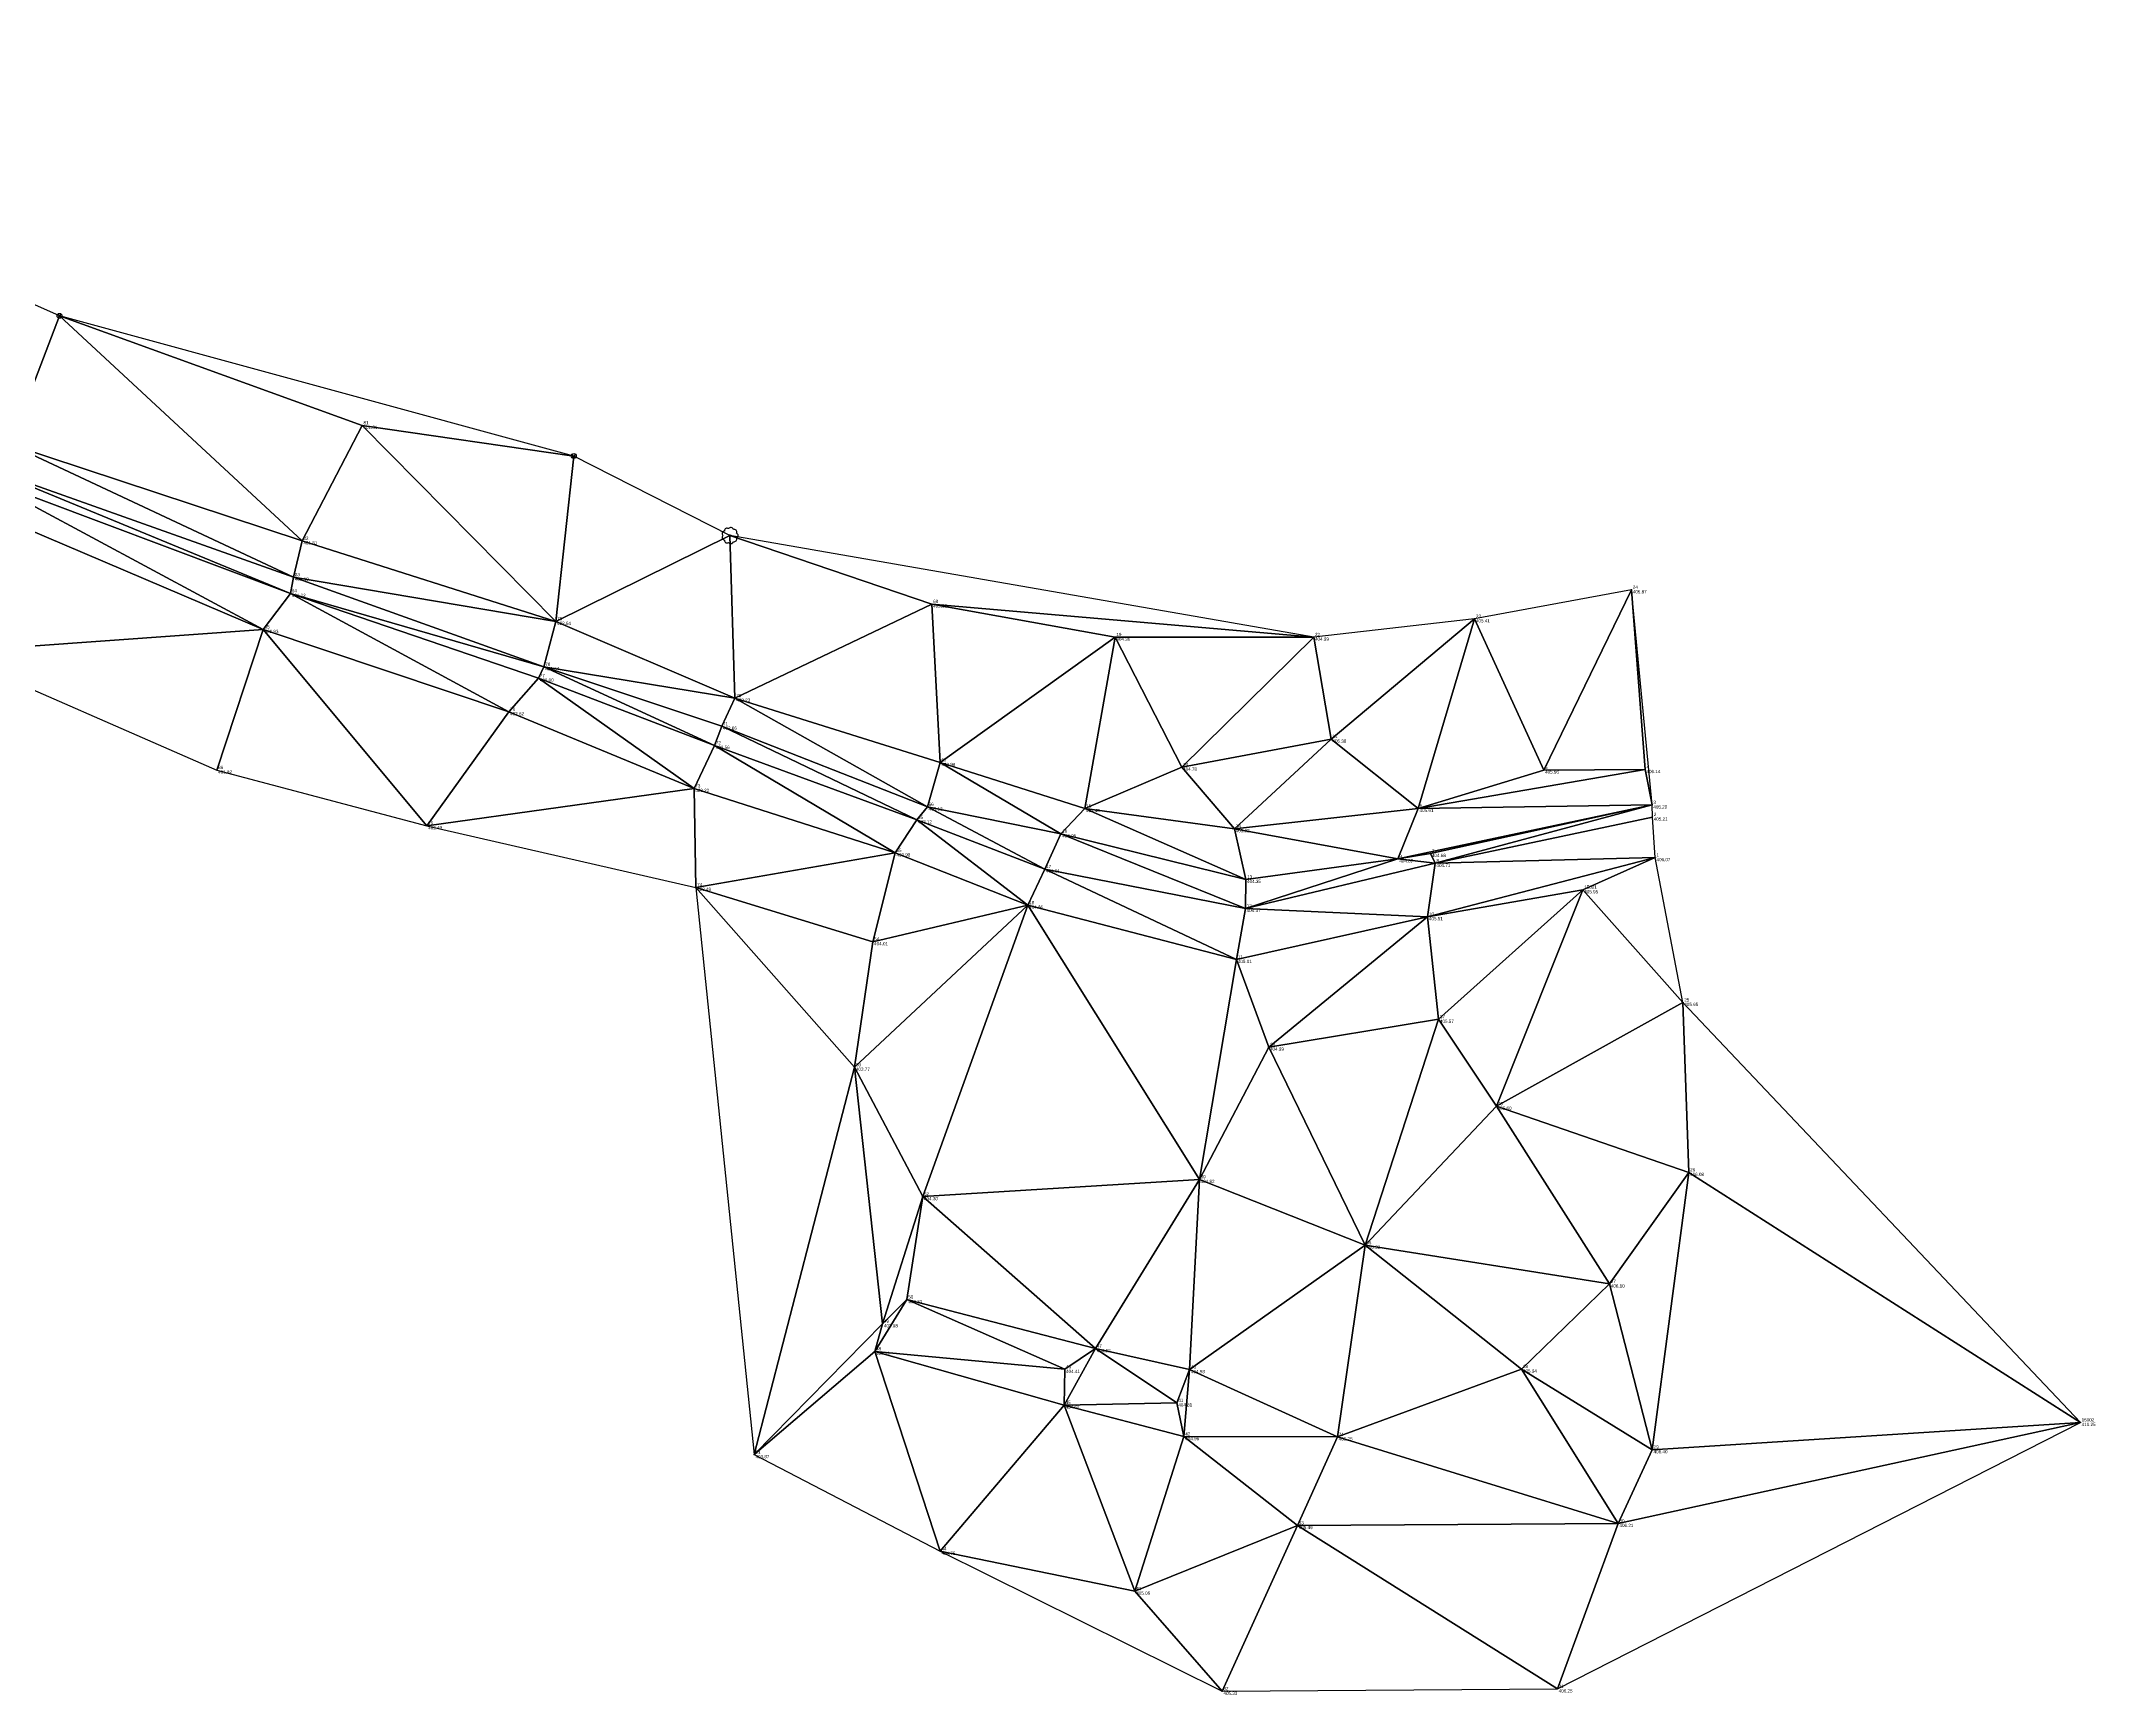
# Model space of a CAD drawing. Header units: metres. Extents: x -719208 to -719011, y -1087697 to -1087262.
# Drawn here: x -719073.9 to -719011.4, y -1087696.7 to -1087646.3 of the extents above; entities that cross this region are included whole.
import ezdxf

# ---------------------------------------------------------------- set-up
doc = ezdxf.new("R2010")
doc.units = ezdxf.units.M
doc.header["$PDMODE"] = 1
for name, color, linetype in [('TER_BODY', 30, 'Continuous'), ('TER_BODY_CISLO', 7, 'Continuous'), ('TER_BODY_VYSKA', 7, 'Continuous'), ('TER_BODY_ZNACKA', 30, 'Continuous'), ('TER_Stavajici2', 7, 'Continuous'), ('TER_Stavajici2_OBRYS', 140, 'Continuous'), ('TER_Stavajici2_SPOJNICE', 1, 'Continuous'), ('TER_Stavajici2_TIN', 8, 'Continuous')]:
    doc.layers.add(name, color=color, linetype=linetype)

# ---------------------------------------------------------------- blocks, each defined once
blk = doc.blocks.new('TER_POVRCH_Stavajici2')
at = {"layer": 'TER_Stavajici2_OBRYS'}
blk.add_lwpolyline([(131.197, 32.086), (139.417, 28.499), (145.811, 26.803), (153.997, 24.929), (155.772, 7.656), (161.433, 4.713), (170.014, 0.45), (180.217, 0.521), (196.135, 8.635), (184.04, 21.423), (183.195, 25.835), (183.112, 27.069), (183.099, 27.437), (182.473, 33.989), (177.7, 33.104), (172.801, 32.548), (155.033, 35.64), (150.282, 38.062), (134.629, 42.33), (126.175, 46.081)], dxfattribs=at)
at = {"layer": 'TER_Stavajici2_TIN'}
for points in [[(134.629, 42.33, 400.802), (126.175, 46.081, 400.047), (133.14, 38.415, 400.886)], [(133.14, 38.415, 400.886), (142.013, 35.478, 401.809), (134.629, 42.33, 400.802)], [(143.841, 38.995, 401.805), (150.282, 38.062, 402.871), (134.629, 42.33, 400.802)], [(143.841, 38.995, 401.805), (134.629, 42.33, 400.802), (142.013, 35.478, 401.809)], [(143.841, 38.995, 401.805), (142.013, 35.478, 401.809), (149.735, 33.028, 402.637)], [(150.282, 38.062, 402.871), (143.841, 38.995, 401.805), (149.735, 33.028, 402.637)], [(133.14, 38.415, 400.886), (132.324, 37.723, 400.285), (141.753, 34.373, 401.191)], [(142.013, 35.478, 401.809), (133.14, 38.415, 400.886), (141.753, 34.373, 401.191)], [(132.145, 37.449, 400.334), (141.658, 33.878, 401.223), (132.324, 37.723, 400.285)], [(141.753, 34.373, 401.191), (132.324, 37.723, 400.285), (141.658, 33.878, 401.223)], [(149.735, 33.028, 402.637), (155.033, 35.64, 403.166), (150.282, 38.062, 402.871)], [(131.743, 36.643, 400.897), (140.831, 32.781, 401.934), (132.145, 37.449, 400.334)], [(140.831, 32.781, 401.934), (141.658, 33.878, 401.223), (132.145, 37.449, 400.334)], [(131.197, 32.086, 400.952), (140.831, 32.781, 401.934), (131.743, 36.643, 400.897)], [(155.033, 35.64, 403.166), (149.735, 33.028, 402.637), (155.188, 30.689, 403.228)], [(161.179, 33.556, 403.859), (172.801, 32.548, 404.985), (155.033, 35.64, 403.166)], [(155.033, 35.64, 403.166), (155.188, 30.689, 403.228), (161.179, 33.556, 403.859)], [(142.013, 35.478, 401.809), (141.753, 34.373, 401.191), (149.735, 33.028, 402.637)], [(141.658, 33.878, 401.223), (140.831, 32.781, 401.934), (148.304, 30.274, 402.623)], [(141.753, 34.373, 401.191), (141.658, 33.878, 401.223), (149.374, 31.644, 401.94)], [(148.304, 30.274, 402.623), (149.207, 31.298, 400), (141.658, 33.878, 401.223)], [(149.374, 31.644, 401.94), (141.658, 33.878, 401.223), (149.207, 31.298, 400)], [(149.735, 33.028, 402.637), (141.753, 34.373, 401.191), (149.374, 31.644, 401.94)], [(177.7, 33.104, 405.406), (179.803, 28.501, 405.956), (182.473, 33.989, 405.872)], [(182.889, 28.516, 406.144), (182.473, 33.989, 405.872), (179.803, 28.501, 405.956)], [(182.889, 28.516, 406.144), (183.099, 27.437, 405.198), (182.473, 33.989, 405.872)], [(161.431, 28.729, 403.977), (161.179, 33.556, 403.859), (155.188, 30.689, 403.228)], [(166.756, 32.548, 404.36), (172.801, 32.548, 404.985), (161.179, 33.556, 403.859)], [(161.431, 28.729, 403.977), (166.756, 32.548, 404.36), (161.179, 33.556, 403.859)], [(139.417, 28.499, 401.817), (140.831, 32.781, 401.934), (131.197, 32.086, 400.952)], [(140.831, 32.781, 401.934), (139.417, 28.499, 401.817), (145.811, 26.803, 402.489)], [(145.811, 26.803, 402.489), (148.304, 30.274, 402.623), (140.831, 32.781, 401.934)], [(149.374, 31.644, 401.94), (155.188, 30.689, 403.228), (149.735, 33.028, 402.637)], [(166.756, 32.548, 404.36), (161.431, 28.729, 403.977), (165.833, 27.329, 404.452)], [(168.786, 28.589, 404.782), (166.756, 32.548, 404.36), (165.833, 27.329, 404.452)], [(166.756, 32.548, 404.36), (168.786, 28.589, 404.782), (172.801, 32.548, 404.985)], [(173.331, 29.442, 405.381), (172.801, 32.548, 404.985), (168.786, 28.589, 404.782)], [(172.801, 32.548, 404.985), (173.331, 29.442, 405.381), (177.7, 33.104, 405.406)], [(173.331, 29.442, 405.381), (175.985, 27.333, 405.606), (177.7, 33.104, 405.406)], [(179.803, 28.501, 405.956), (177.7, 33.104, 405.406), (175.985, 27.333, 405.606)], [(148.304, 30.274, 402.623), (153.941, 27.94, 403.224), (149.207, 31.298, 400)], [(149.207, 31.298, 400), (154.564, 29.251, 402.562), (149.374, 31.644, 401.94)], [(154.564, 29.251, 402.562), (149.207, 31.298, 400), (153.941, 27.94, 403.224)], [(154.783, 29.836, 402.662), (149.374, 31.644, 401.94), (154.564, 29.251, 402.562)], [(155.188, 30.689, 403.228), (149.374, 31.644, 401.94), (154.783, 29.836, 402.662)], [(155.188, 30.689, 403.228), (154.783, 29.836, 402.662), (161.043, 27.376, 403.129)], [(161.431, 28.729, 403.977), (155.188, 30.689, 403.228), (161.043, 27.376, 403.129)], [(145.811, 26.803, 402.489), (153.941, 27.94, 403.224), (148.304, 30.274, 402.623)], [(154.783, 29.836, 402.662), (154.564, 29.251, 402.562), (160.721, 26.982, 403.12)], [(160.721, 26.982, 403.12), (161.043, 27.376, 403.129), (154.783, 29.836, 402.662)], [(168.786, 28.589, 404.782), (170.389, 26.715, 405.025), (173.331, 29.442, 405.381)], [(173.331, 29.442, 405.381), (170.389, 26.715, 405.025), (175.985, 27.333, 405.606)], [(154.564, 29.251, 402.562), (153.941, 27.94, 403.224), (160.062, 25.977, 403.975)], [(160.062, 25.977, 403.975), (160.721, 26.982, 403.12), (154.564, 29.251, 402.562)], [(161.043, 27.376, 403.129), (165.106, 26.557, 404.052), (161.431, 28.729, 403.977)], [(165.833, 27.329, 404.452), (161.431, 28.729, 403.977), (165.106, 26.557, 404.052)], [(168.786, 28.589, 404.782), (165.833, 27.329, 404.452), (170.389, 26.715, 405.025)], [(182.889, 28.516, 406.144), (175.985, 27.333, 405.606), (183.099, 27.437, 405.198)], [(179.803, 28.501, 405.956), (175.985, 27.333, 405.606), (182.889, 28.516, 406.144)], [(145.811, 26.803, 402.489), (153.997, 24.929, 403.494), (153.941, 27.94, 403.224)], [(153.941, 27.94, 403.224), (153.997, 24.929, 403.494), (160.062, 25.977, 403.975)], [(160.062, 25.977, 403.975), (164.101, 24.386, 404.662), (160.721, 26.982, 403.12)], [(160.721, 26.982, 403.12), (164.618, 25.484, 404.015), (161.043, 27.376, 403.129)], [(164.618, 25.484, 404.015), (160.721, 26.982, 403.12), (164.101, 24.386, 404.662)], [(165.106, 26.557, 404.052), (161.043, 27.376, 403.129), (164.618, 25.484, 404.015)], [(165.833, 27.329, 404.452), (165.106, 26.557, 404.052), (170.734, 25.171, 404.354)], [(170.389, 26.715, 405.025), (165.833, 27.329, 404.452), (170.734, 25.171, 404.354)], [(175.366, 25.795, 404.866), (175.985, 27.333, 405.606), (170.389, 26.715, 405.025)], [(176.359, 25.96, 404.681), (183.099, 27.437, 405.198), (175.366, 25.795, 404.866)], [(175.985, 27.333, 405.606), (175.366, 25.795, 404.866), (183.099, 27.437, 405.198)], [(176.359, 25.96, 404.681), (176.497, 25.66, 404.706), (183.099, 27.437, 405.198)], [(183.099, 27.437, 405.198), (176.497, 25.66, 404.706), (183.112, 27.069, 405.213)], [(183.112, 27.069, 405.213), (176.497, 25.66, 404.706), (183.195, 25.835, 406.075)], [(165.106, 26.557, 404.052), (164.618, 25.484, 404.015), (170.722, 24.286, 404.365)], [(170.722, 24.286, 404.365), (170.734, 25.171, 404.354), (165.106, 26.557, 404.052)], [(170.734, 25.171, 404.354), (175.366, 25.795, 404.866), (170.389, 26.715, 405.025)], [(159.382, 23.274, 404.012), (160.062, 25.977, 403.975), (153.997, 24.929, 403.494)], [(159.382, 23.274, 404.012), (164.101, 24.386, 404.662), (160.062, 25.977, 403.975)], [(175.366, 25.795, 404.866), (170.722, 24.286, 404.365), (176.497, 25.66, 404.706)], [(170.722, 24.286, 404.365), (175.366, 25.795, 404.866), (170.734, 25.171, 404.354)], [(176.269, 24.035, 405.509), (176.497, 25.66, 404.706), (170.722, 24.286, 404.365)], [(175.366, 25.795, 404.866), (176.497, 25.66, 404.706), (176.359, 25.96, 404.681)], [(176.269, 24.035, 405.509), (183.195, 25.835, 406.075), (176.497, 25.66, 404.706)], [(180.995, 24.855, 405.95), (183.195, 25.835, 406.075), (176.269, 24.035, 405.509)], [(180.995, 24.855, 405.95), (184.04, 21.423, 405.953), (183.195, 25.835, 406.075)], [(164.101, 24.386, 404.662), (170.453, 22.732, 405.013), (164.618, 25.484, 404.015)], [(170.453, 22.732, 405.013), (170.722, 24.286, 404.365), (164.618, 25.484, 404.015)], [(158.829, 19.451, 403.773), (159.382, 23.274, 404.012), (153.997, 24.929, 403.494)], [(155.772, 7.656, 403.868), (158.829, 19.451, 403.773), (153.997, 24.929, 403.494)], [(158.829, 19.451, 403.773), (164.101, 24.386, 404.662), (159.382, 23.274, 404.012)], [(164.101, 24.386, 404.662), (158.829, 19.451, 403.773), (160.902, 15.511, 404.298)], [(164.101, 24.386, 404.662), (160.902, 15.511, 404.298), (169.321, 16.035, 404.824)], [(164.101, 24.386, 404.662), (169.321, 16.035, 404.824), (170.453, 22.732, 405.013)], [(176.269, 24.035, 405.509), (176.603, 20.911, 405.567), (180.995, 24.855, 405.95)], [(176.603, 20.911, 405.567), (178.361, 18.264, 405.604), (180.995, 24.855, 405.95)], [(184.04, 21.423, 405.953), (180.995, 24.855, 405.95), (178.361, 18.264, 405.604)], [(170.453, 22.732, 405.013), (176.269, 24.035, 405.509), (170.722, 24.286, 404.365)], [(170.453, 22.732, 405.013), (171.431, 20.064, 404.99), (176.269, 24.035, 405.509)], [(176.603, 20.911, 405.567), (176.269, 24.035, 405.509), (171.431, 20.064, 404.99)], [(171.431, 20.064, 404.99), (170.453, 22.732, 405.013), (169.321, 16.035, 404.824)], [(184.217, 16.248, 406.083), (184.04, 21.423, 405.953), (178.361, 18.264, 405.604)], [(184.217, 16.248, 406.083), (196.135, 8.635, 410.255), (184.04, 21.423, 405.953)], [(174.364, 14.032, 405.319), (176.603, 20.911, 405.567), (171.431, 20.064, 404.99)], [(178.361, 18.264, 405.604), (176.603, 20.911, 405.567), (174.364, 14.032, 405.319)], [(171.431, 20.064, 404.99), (169.321, 16.035, 404.824), (174.364, 14.032, 405.319)], [(155.772, 7.656, 403.868), (159.682, 11.639, 403.981), (158.829, 19.451, 403.773)], [(160.902, 15.511, 404.298), (158.829, 19.451, 403.773), (159.682, 11.639, 403.981)], [(174.364, 14.032, 405.319), (181.805, 12.852, 406.096), (178.361, 18.264, 405.604)], [(184.217, 16.248, 406.083), (178.361, 18.264, 405.604), (181.805, 12.852, 406.096)], [(169.321, 16.035, 404.824), (160.902, 15.511, 404.298), (166.16, 10.883, 404.617)], [(166.16, 10.883, 404.617), (169.026, 10.244, 404.976), (169.321, 16.035, 404.824)], [(169.321, 16.035, 404.824), (169.026, 10.244, 404.976), (174.364, 14.032, 405.319)], [(181.805, 12.852, 406.096), (183.106, 7.806, 406.397), (184.217, 16.248, 406.083)], [(196.135, 8.635, 410.255), (184.217, 16.248, 406.083), (183.106, 7.806, 406.397)], [(159.682, 11.639, 403.981), (160.421, 12.377, 404.334), (160.902, 15.511, 404.298)], [(160.421, 12.377, 404.334), (166.16, 10.883, 404.617), (160.902, 15.511, 404.298)], [(173.522, 8.195, 405.25), (174.364, 14.032, 405.319), (169.026, 10.244, 404.976)], [(174.364, 14.032, 405.319), (173.522, 8.195, 405.25), (179.13, 10.26, 405.942)], [(179.13, 10.26, 405.942), (181.805, 12.852, 406.096), (174.364, 14.032, 405.319)], [(183.106, 7.806, 406.397), (181.805, 12.852, 406.096), (179.13, 10.26, 405.942)], [(165.224, 10.253, 404.412), (160.421, 12.377, 404.334), (159.44, 10.798, 404.114)], [(159.682, 11.639, 403.981), (159.44, 10.798, 404.114), (160.421, 12.377, 404.334)], [(166.16, 10.883, 404.617), (160.421, 12.377, 404.334), (165.224, 10.253, 404.412)], [(159.44, 10.798, 404.114), (159.682, 11.639, 403.981), (155.772, 7.656, 403.868)], [(155.772, 7.656, 403.868), (161.433, 4.713, 404.749), (159.44, 10.798, 404.114)], [(161.433, 4.713, 404.749), (165.209, 9.165, 404.621), (159.44, 10.798, 404.114)], [(165.224, 10.253, 404.412), (159.44, 10.798, 404.114), (165.209, 9.165, 404.621)], [(165.224, 10.253, 404.412), (165.209, 9.165, 404.621), (166.16, 10.883, 404.617)], [(168.64, 9.23, 404.813), (166.16, 10.883, 404.617), (165.209, 9.165, 404.621)], [(169.026, 10.244, 404.976), (166.16, 10.883, 404.617), (168.64, 9.23, 404.813)], [(168.64, 9.23, 404.813), (168.851, 8.203, 404.963), (169.026, 10.244, 404.976)], [(173.522, 8.195, 405.25), (169.026, 10.244, 404.976), (168.851, 8.203, 404.963)], [(179.13, 10.26, 405.942), (173.522, 8.195, 405.25), (182.067, 5.56, 406.206)], [(182.067, 5.56, 406.206), (183.106, 7.806, 406.397), (179.13, 10.26, 405.942)], [(161.433, 4.713, 404.749), (167.36, 3.499, 405.06), (165.209, 9.165, 404.621)], [(168.64, 9.23, 404.813), (165.209, 9.165, 404.621), (168.851, 8.203, 404.963)], [(168.851, 8.203, 404.963), (165.209, 9.165, 404.621), (167.36, 3.499, 405.06)], [(168.851, 8.203, 404.963), (167.36, 3.499, 405.06), (172.306, 5.497, 405.487)], [(172.306, 5.497, 405.487), (173.522, 8.195, 405.25), (168.851, 8.203, 404.963)], [(172.306, 5.497, 405.487), (182.067, 5.56, 406.206), (173.522, 8.195, 405.25)], [(180.217, 0.521, 406.255), (196.135, 8.635, 410.255), (182.067, 5.56, 406.206)], [(183.106, 7.806, 406.397), (182.067, 5.56, 406.206), (196.135, 8.635, 410.255)], [(170.014, 0.45, 405.329), (172.306, 5.497, 405.487), (167.36, 3.499, 405.06)], [(170.014, 0.45, 405.329), (180.217, 0.521, 406.255), (172.306, 5.497, 405.487)], [(180.217, 0.521, 406.255), (182.067, 5.56, 406.206), (172.306, 5.497, 405.487)], [(161.433, 4.713, 404.749), (170.014, 0.45, 405.329), (167.36, 3.499, 405.06)]]:
    blk.add_3dface(points, dxfattribs=at)
blk = doc.blocks.new('TER_ZN_BOD')
at = {"color": 0}
blk.add_circle((0, 0), 0.18, dxfattribs=at)
blk = doc.blocks.new('TER_ZN_STROM_L')
at = {"color": 0}
blk.add_lwpolyline([(1, 0), (0.99, 0.09), (0.94, 0.17), (0.88, 0.24), (0.81, 0.29), (0.83, 0.39), (0.83, 0.48), (0.81, 0.57), (0.77, 0.64), (0.7, 0.7), (0.62, 0.73), (0.52, 0.75), (0.43, 0.74), (0.39, 0.83), (0.33, 0.9), (0.26, 0.96), (0.17, 0.98), (0.09, 0.99), (0, 0.96), (-0.08, 0.91), (-0.15, 0.85), (-0.24, 0.88), (-0.33, 0.9), (-0.42, 0.9), (-0.5, 0.87), (-0.57, 0.81), (-0.62, 0.73), (-0.65, 0.65), (-0.66, 0.55), (-0.75, 0.52), (-0.83, 0.48), (-0.9, 0.42), (-0.94, 0.34), (-0.96, 0.26), (-0.94, 0.17), (-0.91, 0.08), (-0.86, 0), (-0.91, -0.08), (-0.94, -0.17), (-0.96, -0.26), (-0.94, -0.34), (-0.9, -0.42), (-0.83, -0.48), (-0.75, -0.52), (-0.66, -0.55), (-0.65, -0.65), (-0.62, -0.73), (-0.57, -0.81), (-0.5, -0.87), (-0.42, -0.9), (-0.33, -0.9), (-0.24, -0.88), (-0.15, -0.85), (-0.08, -0.91), (0, -0.96), (0.09, -0.99), (0.17, -0.98), (0.26, -0.96), (0.33, -0.9), (0.39, -0.83), (0.43, -0.74), (0.52, -0.75), (0.62, -0.73), (0.7, -0.7), (0.77, -0.64), (0.81, -0.57), (0.83, -0.48), (0.83, -0.39), (0.81, -0.29), (0.88, -0.24), (0.94, -0.17), (0.99, -0.09)], close=True, dxfattribs=at)
blk.add_circle((0, 0), 0.1, dxfattribs=at)
blk = doc.blocks.new('TER_ZN_HYDRANT')
at = {"color": 0}
for p, q in [((-0.4, -0.5), (-0.4, 0.5)), ((-0.4, 0), (0.4, 0)), ((0.4, -0.5), (0.4, 0.5))]:
    blk.add_line(p, q, dxfattribs=at)
blk.add_circle((0, 0), 1, dxfattribs=at)
blk = doc.blocks.new('TER_ZN_SACHTA')
at = {"color": 0}
for p, q in [((-0.71, -0.71), (0.71, 0.71)), ((-0.71, 0.71), (0.71, -0.71))]:
    blk.add_line(p, q, dxfattribs=at)
blk.add_circle((0, 0), 1, dxfattribs=at)

msp = doc.modelspace()

# ---------------------------------------------------------------- linework, layer by layer
at = {"layer": 'TER_BODY'}
for p in [(-719073.371, -1087654.67, 400.802), (-719064.159, -1087658.005, 401.805), (-719057.718, -1087658.938, 402.871), (-719065.987, -1087661.522, 401.809), (-719052.967, -1087661.36, 403.166), (-719066.247, -1087662.627, 401.191), (-719025.527, -1087663.011, 405.872), (-719066.342, -1087663.122, 401.223), (-719046.821, -1087663.444, 403.859), (-719067.169, -1087664.219, 401.934), (-719058.265, -1087663.972, 402.637), (-719030.3, -1087663.896, 405.406), (-719041.244, -1087664.452, 404.36), (-719035.199, -1087664.452, 404.985), (-719058.626, -1087665.356, 401.94), (-719058.793, -1087665.702, 400), (-719059.696, -1087666.726, 402.623), (-719052.812, -1087666.311, 403.228), (-719053.217, -1087667.164, 402.662), (-719053.436, -1087667.749, 402.562), (-719034.669, -1087667.558, 405.381), (-719068.583, -1087668.501, 401.817), (-719046.569, -1087668.271, 403.977), (-719039.214, -1087668.411, 404.782), (-719028.197, -1087668.499, 405.956), (-719025.111, -1087668.484, 406.144), (-719054.059, -1087669.06, 403.224), (-719046.957, -1087669.624, 403.129), (-719042.167, -1087669.671, 404.452), (-719032.015, -1087669.667, 405.606), (-719024.901, -1087669.563, 405.198), (-719024.888, -1087669.931, 405.213), (-719062.189, -1087670.197, 402.489), (-719047.279, -1087670.018, 403.12), (-719042.894, -1087670.443, 404.052), (-719037.611, -1087670.285, 405.025), (-719047.938, -1087671.023, 403.975), (-719031.641, -1087671.04, 404.681), (-719024.805, -1087671.165, 406.075), (-719043.382, -1087671.516, 404.015), (-719032.634, -1087671.205, 404.866), (-719031.503, -1087671.34, 404.706), (-719054.003, -1087672.071, 403.494), (-719037.266, -1087671.829, 404.354), (-719027.005, -1087672.145, 405.95), (-719043.899, -1087672.614, 404.662), (-719037.278, -1087672.714, 404.365), (-719031.731, -1087672.965, 405.509), (-719048.618, -1087673.726, 404.012), (-719037.547, -1087674.268, 405.013), (-719031.397, -1087676.089, 405.567), (-719023.96, -1087675.577, 405.953), (-719036.569, -1087676.936, 404.99), (-719049.171, -1087677.549, 403.773), (-719029.639, -1087678.736, 405.604), (-719038.679, -1087680.965, 404.824), (-719023.783, -1087680.752, 406.083), (-719047.098, -1087681.489, 404.298), (-719033.636, -1087682.968, 405.319), (-719026.195, -1087684.148, 406.096), (-719047.579, -1087684.623, 404.334), (-719048.318, -1087685.361, 403.981), (-719041.84, -1087686.117, 404.617), (-719048.56, -1087686.202, 404.114), (-719042.776, -1087686.747, 404.412), (-719038.974, -1087686.756, 404.976), (-719028.87, -1087686.74, 405.942), (-719042.791, -1087687.835, 404.621), (-719039.36, -1087687.77, 404.813), (-719011.865, -1087688.365, 410.255), (-719039.149, -1087688.797, 404.963), (-719034.478, -1087688.805, 405.25), (-719024.894, -1087689.194, 406.397), (-719052.228, -1087689.344, 403.868), (-719035.694, -1087691.503, 405.487), (-719025.933, -1087691.44, 406.206), (-719046.567, -1087692.287, 404.749), (-719040.64, -1087693.501, 405.06), (-719037.986, -1087696.55, 405.329), (-719027.783, -1087696.479, 406.255)]:
    msp.add_point(p, dxfattribs=at)
at = {"layer": 'TER_Stavajici2_SPOJNICE'}
for points in [[(-719119.41, -1087649.317, 397.112), (-719114.231, -1087646.303, 397.499), (-719109.493, -1087646.55, 397.731), (-719105.399, -1087647.897, 398.181), (-719094.593, -1087651.619, 399.038), (-719084.454, -1087655.013, 399.98), (-719074.86, -1087658.585, 400.886), (-719065.987, -1087661.522, 401.809), (-719058.265, -1087663.972, 402.637), (-719052.812, -1087666.311, 403.228), (-719046.569, -1087668.271, 403.977), (-719042.167, -1087669.671, 404.452), (-719037.611, -1087670.285, 405.025), (-719032.015, -1087669.667, 405.606), (-719025.111, -1087668.484, 406.144)], [(-719024.901, -1087669.563, 405.198), (-719032.634, -1087671.205, 404.866), (-719037.266, -1087671.829, 404.354), (-719042.894, -1087670.443, 404.052), (-719046.957, -1087669.624, 403.129), (-719053.217, -1087667.164, 402.662), (-719058.626, -1087665.356, 401.94), (-719066.247, -1087662.627, 401.191), (-719075.676, -1087659.277, 400.285), (-719084.653, -1087655.844, 399.662), (-719095.537, -1087652.884, 398.601), (-719105.761, -1087649.242, 397.502), (-719110.123, -1087647.537, 397.429), (-719114.081, -1087648.042, 396.812), (-719119.433, -1087650.479, 396.324)], [(-719119.32, -1087651.058, 396.393), (-719113.991, -1087648.881, 396.954), (-719110.234, -1087648.174, 397.426), (-719106.039, -1087649.589, 397.615), (-719095.492, -1087653.319, 398.679), (-719084.679, -1087656.304, 399.656), (-719075.855, -1087659.551, 400.334), (-719066.342, -1087663.122, 401.223), (-719058.793, -1087665.702, 401.966), (-719053.436, -1087667.749, 402.562), (-719047.279, -1087670.018, 403.12), (-719043.382, -1087671.516, 404.015), (-719037.278, -1087672.714, 404.365), (-719031.503, -1087671.34, 404.706), (-719024.888, -1087669.931, 405.213)], [(-719119.882, -1087652.237, 397.092), (-719114.27, -1087651.195, 397.683), (-719110.564, -1087649.531, 397.913), (-719106.758, -1087650.878, 398.314), (-719095.422, -1087654.701, 399.265), (-719085.012, -1087657.222, 400.061), (-719076.257, -1087660.357, 400.897), (-719067.169, -1087664.219, 401.934), (-719059.696, -1087666.726, 402.623), (-719054.059, -1087669.06, 403.224), (-719047.938, -1087671.023, 403.975), (-719043.899, -1087672.614, 404.662), (-719037.547, -1087674.268, 405.013), (-719031.731, -1087672.965, 405.509), (-719024.805, -1087671.165, 406.075)]]:
    msp.add_polyline3d(points, dxfattribs=at)

# ---------------------------------------------------------------- block references
at = {"layer": 'TER_BODY_ZNACKA'}
for name, p, xscale, yscale, zscale in [('TER_ZN_SACHTA', (-719073.371, -1087654.67, 400.802), 0.075, 0.075, 0.075), ('TER_ZN_BOD', (-719064.159, -1087658.005, 401.805), 0.0375, 0.0375, 0.0375), ('TER_ZN_BOD', (-719065.987, -1087661.522, 401.809), 0.0375, 0.0375, 0.0375), ('TER_ZN_BOD', (-719066.247, -1087662.627, 401.191), 0.0375, 0.0375, 0.0375), ('TER_ZN_BOD', (-719025.527, -1087663.011, 405.872), 0.0375, 0.0375, 0.0375), ('TER_ZN_BOD', (-719066.342, -1087663.122, 401.223), 0.0375, 0.0375, 0.0375), ('TER_ZN_BOD', (-719046.821, -1087663.444, 403.859), 0.0375, 0.0375, 0.0375), ('TER_ZN_BOD', (-719067.169, -1087664.219, 401.934), 0.0375, 0.0375, 0.0375), ('TER_ZN_BOD', (-719058.265, -1087663.972, 402.637), 0.0375, 0.0375, 0.0375), ('TER_ZN_BOD', (-719030.3, -1087663.896, 405.406), 0.0375, 0.0375, 0.0375), ('TER_ZN_BOD', (-719041.244, -1087664.452, 404.36), 0.0375, 0.0375, 0.0375), ('TER_ZN_BOD', (-719035.199, -1087664.452, 404.985), 0.0375, 0.0375, 0.0375), ('TER_ZN_BOD', (-719058.626, -1087665.356, 401.94), 0.0375, 0.0375, 0.0375), ('TER_ZN_BOD', (-719058.793, -1087665.702, 400), 0.0375, 0.0375, 0.0375), ('TER_ZN_BOD', (-719059.696, -1087666.726, 402.623), 0.0375, 0.0375, 0.0375), ('TER_ZN_BOD', (-719052.812, -1087666.311, 403.228), 0.0375, 0.0375, 0.0375), ('TER_ZN_BOD', (-719053.217, -1087667.164, 402.662), 0.0375, 0.0375, 0.0375), ('TER_ZN_BOD', (-719053.436, -1087667.749, 402.562), 0.0375, 0.0375, 0.0375), ('TER_ZN_BOD', (-719034.669, -1087667.558, 405.381), 0.0375, 0.0375, 0.0375), ('TER_ZN_BOD', (-719068.583, -1087668.501, 401.817), 0.0375, 0.0375, 0.0375), ('TER_ZN_BOD', (-719046.569, -1087668.271, 403.977), 0.0375, 0.0375, 0.0375), ('TER_ZN_BOD', (-719039.214, -1087668.411, 404.782), 0.0375, 0.0375, 0.0375), ('TER_ZN_BOD', (-719028.197, -1087668.499, 405.956), 0.0375, 0.0375, 0.0375), ('TER_ZN_BOD', (-719025.111, -1087668.484, 406.144), 0.0375, 0.0375, 0.0375), ('TER_ZN_BOD', (-719054.059, -1087669.06, 403.224), 0.0375, 0.0375, 0.0375), ('TER_ZN_BOD', (-719046.957, -1087669.624, 403.129), 0.0375, 0.0375, 0.0375), ('TER_ZN_BOD', (-719042.167, -1087669.671, 404.452), 0.0375, 0.0375, 0.0375), ('TER_ZN_BOD', (-719032.015, -1087669.667, 405.606), 0.0375, 0.0375, 0.0375), ('TER_ZN_BOD', (-719024.901, -1087669.563, 405.198), 0.0375, 0.0375, 0.0375), ('TER_ZN_BOD', (-719024.888, -1087669.931, 405.213), 0.0375, 0.0375, 0.0375), ('TER_ZN_BOD', (-719062.189, -1087670.197, 402.489), 0.0375, 0.0375, 0.0375), ('TER_ZN_BOD', (-719047.279, -1087670.018, 403.12), 0.0375, 0.0375, 0.0375), ('TER_ZN_BOD', (-719042.894, -1087670.443, 404.052), 0.0375, 0.0375, 0.0375), ('TER_ZN_BOD', (-719037.611, -1087670.285, 405.025), 0.0375, 0.0375, 0.0375), ('TER_ZN_BOD', (-719047.938, -1087671.023, 403.975), 0.0375, 0.0375, 0.0375), ('TER_ZN_BOD', (-719031.641, -1087671.04, 404.681), 0.0375, 0.0375, 0.0375), ('TER_ZN_BOD', (-719024.805, -1087671.165, 406.075), 0.0375, 0.0375, 0.0375), ('TER_ZN_BOD', (-719043.382, -1087671.516, 404.015), 0.0375, 0.0375, 0.0375), ('TER_ZN_BOD', (-719032.634, -1087671.205, 404.866), 0.0375, 0.0375, 0.0375), ('TER_ZN_BOD', (-719031.503, -1087671.34, 404.706), 0.0375, 0.0375, 0.0375), ('TER_ZN_BOD', (-719054.003, -1087672.071, 403.494), 0.0375, 0.0375, 0.0375), ('TER_ZN_BOD', (-719037.266, -1087671.829, 404.354), 0.0375, 0.0375, 0.0375), ('TER_ZN_BOD', (-719027.005, -1087672.145, 405.95), 0.0375, 0.0375, 0.0375), ('TER_ZN_BOD', (-719043.899, -1087672.614, 404.662), 0.0375, 0.0375, 0.0375), ('TER_ZN_BOD', (-719037.278, -1087672.714, 404.365), 0.0375, 0.0375, 0.0375), ('TER_ZN_BOD', (-719031.731, -1087672.965, 405.509), 0.0375, 0.0375, 0.0375), ('TER_ZN_BOD', (-719048.618, -1087673.726, 404.012), 0.0375, 0.0375, 0.0375), ('TER_ZN_BOD', (-719037.547, -1087674.268, 405.013), 0.0375, 0.0375, 0.0375), ('TER_ZN_BOD', (-719031.397, -1087676.089, 405.567), 0.0375, 0.0375, 0.0375), ('TER_ZN_BOD', (-719023.96, -1087675.577, 405.953), 0.0375, 0.0375, 0.0375), ('TER_ZN_BOD', (-719036.569, -1087676.936, 404.99), 0.0375, 0.0375, 0.0375), ('TER_ZN_BOD', (-719049.171, -1087677.549, 403.773), 0.0375, 0.0375, 0.0375), ('TER_ZN_BOD', (-719029.639, -1087678.736, 405.604), 0.0375, 0.0375, 0.0375), ('TER_ZN_BOD', (-719038.679, -1087680.965, 404.824), 0.0375, 0.0375, 0.0375), ('TER_ZN_BOD', (-719023.783, -1087680.752, 406.083), 0.0375, 0.0375, 0.0375), ('TER_ZN_BOD', (-719047.098, -1087681.489, 404.298), 0.0375, 0.0375, 0.0375), ('TER_ZN_BOD', (-719033.636, -1087682.968, 405.319), 0.0375, 0.0375, 0.0375), ('TER_ZN_BOD', (-719026.195, -1087684.148, 406.096), 0.0375, 0.0375, 0.0375), ('TER_ZN_BOD', (-719047.579, -1087684.623, 404.334), 0.0375, 0.0375, 0.0375), ('TER_ZN_BOD', (-719048.318, -1087685.361, 403.981), 0.0375, 0.0375, 0.0375), ('TER_ZN_BOD', (-719041.84, -1087686.117, 404.617), 0.0375, 0.0375, 0.0375), ('TER_ZN_BOD', (-719048.56, -1087686.202, 404.114), 0.0375, 0.0375, 0.0375), ('TER_ZN_BOD', (-719042.776, -1087686.747, 404.412), 0.0375, 0.0375, 0.0375), ('TER_ZN_BOD', (-719038.974, -1087686.756, 404.976), 0.0375, 0.0375, 0.0375), ('TER_ZN_BOD', (-719028.87, -1087686.74, 405.942), 0.0375, 0.0375, 0.0375), ('TER_ZN_BOD', (-719042.791, -1087687.835, 404.621), 0.0375, 0.0375, 0.0375), ('TER_ZN_BOD', (-719039.36, -1087687.77, 404.813), 0.0375, 0.0375, 0.0375), ('TER_ZN_BOD', (-719011.865, -1087688.365, 410.255), 0.0375, 0.0375, 0.0375), ('TER_ZN_BOD', (-719039.149, -1087688.797, 404.963), 0.0375, 0.0375, 0.0375), ('TER_ZN_BOD', (-719034.478, -1087688.805, 405.25), 0.0375, 0.0375, 0.0375), ('TER_ZN_BOD', (-719024.894, -1087689.194, 406.397), 0.0375, 0.0375, 0.0375), ('TER_ZN_BOD', (-719052.228, -1087689.344, 403.868), 0.0375, 0.0375, 0.0375), ('TER_ZN_BOD', (-719035.694, -1087691.503, 405.487), 0.0375, 0.0375, 0.0375), ('TER_ZN_BOD', (-719025.933, -1087691.44, 406.206), 0.0375, 0.0375, 0.0375), ('TER_ZN_BOD', (-719046.567, -1087692.287, 404.749), 0.0375, 0.0375, 0.0375), ('TER_ZN_BOD', (-719040.64, -1087693.501, 405.06), 0.0375, 0.0375, 0.0375), ('TER_ZN_BOD', (-719037.986, -1087696.55, 405.329), 0.0375, 0.0375, 0.0375), ('TER_ZN_BOD', (-719027.783, -1087696.479, 406.255), 0.0375, 0.0375, 0.0375)]:
    msp.add_blockref(name, p, dxfattribs=dict(at, xscale=xscale, yscale=yscale, zscale=zscale))
at = {"layer": 'TER_BODY_ZNACKA', "color": 5, "xscale": 0.075, "yscale": 0.075, "zscale": 0.075}
msp.add_blockref('TER_ZN_HYDRANT', (-719057.718, -1087658.938, 402.871), dxfattribs=at)
at = {"layer": 'TER_BODY_ZNACKA', "color": 1, "xscale": 0.25, "yscale": 0.25, "zscale": 0.25}
msp.add_blockref('TER_ZN_STROM_L', (-719052.967, -1087661.36, 403.166), dxfattribs=at)
at = {"layer": 'TER_Stavajici2'}
msp.add_blockref('TER_POVRCH_Stavajici2', (-719208, -1087697), dxfattribs=at)

# ---------------------------------------------------------------- texts
at = {"layer": 'TER_BODY_CISLO'}
for s, p in [('81', (-719064.119, -1087657.975, 401.805)), ('82', (-719065.947, -1087661.492, 401.809)), ('84', (-719066.302, -1087663.092, 401.223)), ('83', (-719066.207, -1087662.597, 401.191)), ('24', (-719025.487, -1087662.981, 405.872)), ('68', (-719046.781, -1087663.414, 403.859)), ('85', (-719067.129, -1087664.189, 401.934)), ('79', (-719058.225, -1087663.942, 402.637)), ('23', (-719030.26, -1087663.866, 405.406)), ('19', (-719041.204, -1087664.422, 404.36)), ('22', (-719035.159, -1087664.422, 404.985)), ('78', (-719058.586, -1087665.326, 401.94)), ('77', (-719058.753, -1087665.672, 400)), ('70', (-719052.772, -1087666.281, 403.228)), ('76', (-719059.656, -1087666.696, 402.623)), ('71', (-719053.177, -1087667.134, 402.662)), ('21', (-719034.629, -1087667.528, 405.381)), ('72', (-719053.396, -1087667.719, 402.562)), ('86', (-719068.543, -1087668.471, 401.817)), ('67', (-719046.529, -1087668.241, 403.977)), ('20', (-719039.174, -1087668.381, 404.782)), ('5', (-719028.157, -1087668.469, 405.956)), ('4', (-719025.071, -1087668.454, 406.144)), ('73', (-719054.019, -1087669.03, 403.224)), ('65', (-719047.239, -1087669.988, 403.12)), ('66', (-719046.917, -1087669.594, 403.129)), ('15', (-719042.127, -1087669.641, 404.452)), ('6', (-719031.975, -1087669.637, 405.606)), ('3', (-719024.861, -1087669.533, 405.198)), ('2', (-719024.848, -1087669.901, 405.213)), ('75', (-719062.149, -1087670.167, 402.489)), ('16', (-719042.854, -1087670.413, 404.052)), ('14', (-719037.571, -1087670.255, 405.025)), ('55', (-719047.898, -1087670.993, 403.975)), ('9', (-719032.594, -1087671.175, 404.866)), ('7', (-719031.601, -1087671.01, 404.681)), ('1', (-719024.765, -1087671.135, 406.075)), ('17', (-719043.342, -1087671.486, 404.015)), ('13', (-719037.226, -1087671.799, 404.354)), ('8', (-719031.463, -1087671.31, 404.706)), ('74', (-719053.963, -1087672.041, 403.494)), ('15001', (-719026.965, -1087672.115, 405.95)), ('18', (-719043.859, -1087672.584, 404.662)), ('12', (-719037.238, -1087672.684, 404.365)), ('10', (-719031.691, -1087672.935, 405.509)), ('54', (-719048.578, -1087673.696, 404.012)), ('11', (-719037.507, -1087674.238, 405.013)), ('25', (-719023.92, -1087675.547, 405.953)), ('37', (-719031.357, -1087676.059, 405.567)), ('38', (-719036.529, -1087676.906, 404.99)), ('53', (-719049.131, -1087677.519, 403.773)), ('36', (-719029.599, -1087678.706, 405.604)), ('39', (-719038.639, -1087680.935, 404.824)), ('26', (-719023.743, -1087680.722, 406.083)), ('52', (-719047.058, -1087681.459, 404.298)), ('35', (-719033.596, -1087682.938, 405.319)), ('27', (-719026.155, -1087684.118, 406.096)), ('50', (-719047.539, -1087684.593, 404.334)), ('49', (-719048.278, -1087685.331, 403.981)), ('48', (-719048.52, -1087686.172, 404.114)), ('47', (-719041.8, -1087686.087, 404.617)), ('46', (-719042.736, -1087686.717, 404.412)), ('40', (-719038.934, -1087686.726, 404.976)), ('28', (-719028.83, -1087686.71, 405.942)), ('45', (-719042.751, -1087687.805, 404.621)), ('41', (-719039.32, -1087687.74, 404.813)), ('42', (-719039.109, -1087688.767, 404.963)), ('34', (-719034.438, -1087688.775, 405.25)), ('15002', (-719011.825, -1087688.335, 410.255)), ('51', (-719052.188, -1087689.314, 403.868)), ('29', (-719024.854, -1087689.164, 406.397)), ('33', (-719035.654, -1087691.473, 405.487)), ('30', (-719025.893, -1087691.41, 406.206)), ('44', (-719046.527, -1087692.257, 404.749)), ('43', (-719040.6, -1087693.471, 405.06)), ('32', (-719037.946, -1087696.52, 405.329)), ('31', (-719027.743, -1087696.449, 406.255))]:
    msp.add_text(s, height=0.1, dxfattribs=at).set_placement(p)
at = {"layer": 'TER_BODY_VYSKA'}
for s, p in [('401.81', (-719064.119, -1087658.115, 401.805)), ('401.81', (-719065.947, -1087661.632, 401.809)), ('401.19', (-719066.207, -1087662.737, 401.191)), ('405.87', (-719025.487, -1087663.121, 405.872)), ('401.22', (-719066.302, -1087663.232, 401.223)), ('403.86', (-719046.781, -1087663.554, 403.859)), ('401.93', (-719067.129, -1087664.329, 401.934)), ('402.64', (-719058.225, -1087664.082, 402.637)), ('405.41', (-719030.26, -1087664.006, 405.406)), ('404.36', (-719041.204, -1087664.562, 404.36)), ('404.99', (-719035.159, -1087664.562, 404.985)), ('401.94', (-719058.586, -1087665.466, 401.94)), ('400.00', (-719058.753, -1087665.812, 400)), ('402.62', (-719059.656, -1087666.836, 402.623)), ('403.23', (-719052.772, -1087666.421, 403.228)), ('402.66', (-719053.177, -1087667.274, 402.662)), ('402.56', (-719053.396, -1087667.859, 402.562)), ('405.38', (-719034.629, -1087667.668, 405.381)), ('401.82', (-719068.543, -1087668.611, 401.817)), ('403.98', (-719046.529, -1087668.381, 403.977)), ('404.78', (-719039.174, -1087668.521, 404.782)), ('405.96', (-719028.157, -1087668.609, 405.956)), ('406.14', (-719025.071, -1087668.594, 406.144)), ('403.22', (-719054.019, -1087669.17, 403.224)), ('403.13', (-719046.917, -1087669.734, 403.129)), ('404.45', (-719042.127, -1087669.781, 404.452)), ('405.61', (-719031.975, -1087669.777, 405.606)), ('405.20', (-719024.861, -1087669.673, 405.198)), ('402.49', (-719062.149, -1087670.307, 402.489)), ('403.12', (-719047.239, -1087670.128, 403.12)), ('404.05', (-719042.854, -1087670.553, 404.052)), ('405.02', (-719037.571, -1087670.395, 405.025)), ('405.21', (-719024.848, -1087670.041, 405.213)), ('403.98', (-719047.898, -1087671.133, 403.975)), ('404.68', (-719031.601, -1087671.15, 404.681)), ('406.07', (-719024.765, -1087671.275, 406.075)), ('404.01', (-719043.342, -1087671.626, 404.015)), ('404.87', (-719032.594, -1087671.315, 404.866)), ('404.71', (-719031.463, -1087671.45, 404.706)), ('403.49', (-719053.963, -1087672.181, 403.494)), ('404.35', (-719037.226, -1087671.939, 404.354)), ('405.95', (-719026.965, -1087672.255, 405.95)), ('404.66', (-719043.859, -1087672.724, 404.662)), ('404.37', (-719037.238, -1087672.824, 404.365)), ('405.51', (-719031.691, -1087673.075, 405.509)), ('404.01', (-719048.578, -1087673.836, 404.012)), ('405.01', (-719037.507, -1087674.378, 405.013)), ('405.57', (-719031.357, -1087676.199, 405.567)), ('405.95', (-719023.92, -1087675.687, 405.953)), ('404.99', (-719036.529, -1087677.046, 404.99)), ('403.77', (-719049.131, -1087677.659, 403.773)), ('405.60', (-719029.599, -1087678.846, 405.604)), ('404.82', (-719038.639, -1087681.075, 404.824)), ('406.08', (-719023.743, -1087680.862, 406.083)), ('404.30', (-719047.058, -1087681.599, 404.298)), ('405.32', (-719033.596, -1087683.078, 405.319)), ('406.10', (-719026.155, -1087684.258, 406.096)), ('404.33', (-719047.539, -1087684.733, 404.334)), ('403.98', (-719048.278, -1087685.471, 403.981)), ('404.62', (-719041.8, -1087686.227, 404.617)), ('404.11', (-719048.52, -1087686.312, 404.114)), ('404.41', (-719042.736, -1087686.857, 404.412)), ('404.98', (-719038.934, -1087686.866, 404.976)), ('405.94', (-719028.83, -1087686.85, 405.942)), ('404.62', (-719042.751, -1087687.945, 404.621)), ('404.81', (-719039.32, -1087687.88, 404.813)), ('410.25', (-719011.825, -1087688.475, 410.255)), ('404.96', (-719039.109, -1087688.907, 404.963)), ('405.25', (-719034.438, -1087688.915, 405.25)), ('406.40', (-719024.854, -1087689.304, 406.397)), ('403.87', (-719052.188, -1087689.454, 403.868)), ('405.49', (-719035.654, -1087691.613, 405.487)), ('406.21', (-719025.893, -1087691.55, 406.206)), ('404.75', (-719046.527, -1087692.397, 404.749)), ('405.06', (-719040.6, -1087693.611, 405.06)), ('405.33', (-719037.946, -1087696.66, 405.329)), ('406.25', (-719027.743, -1087696.589, 406.255))]:
    msp.add_text(s, height=0.1, dxfattribs=at).set_placement(p)

doc.saveas('drawing.dxf')
